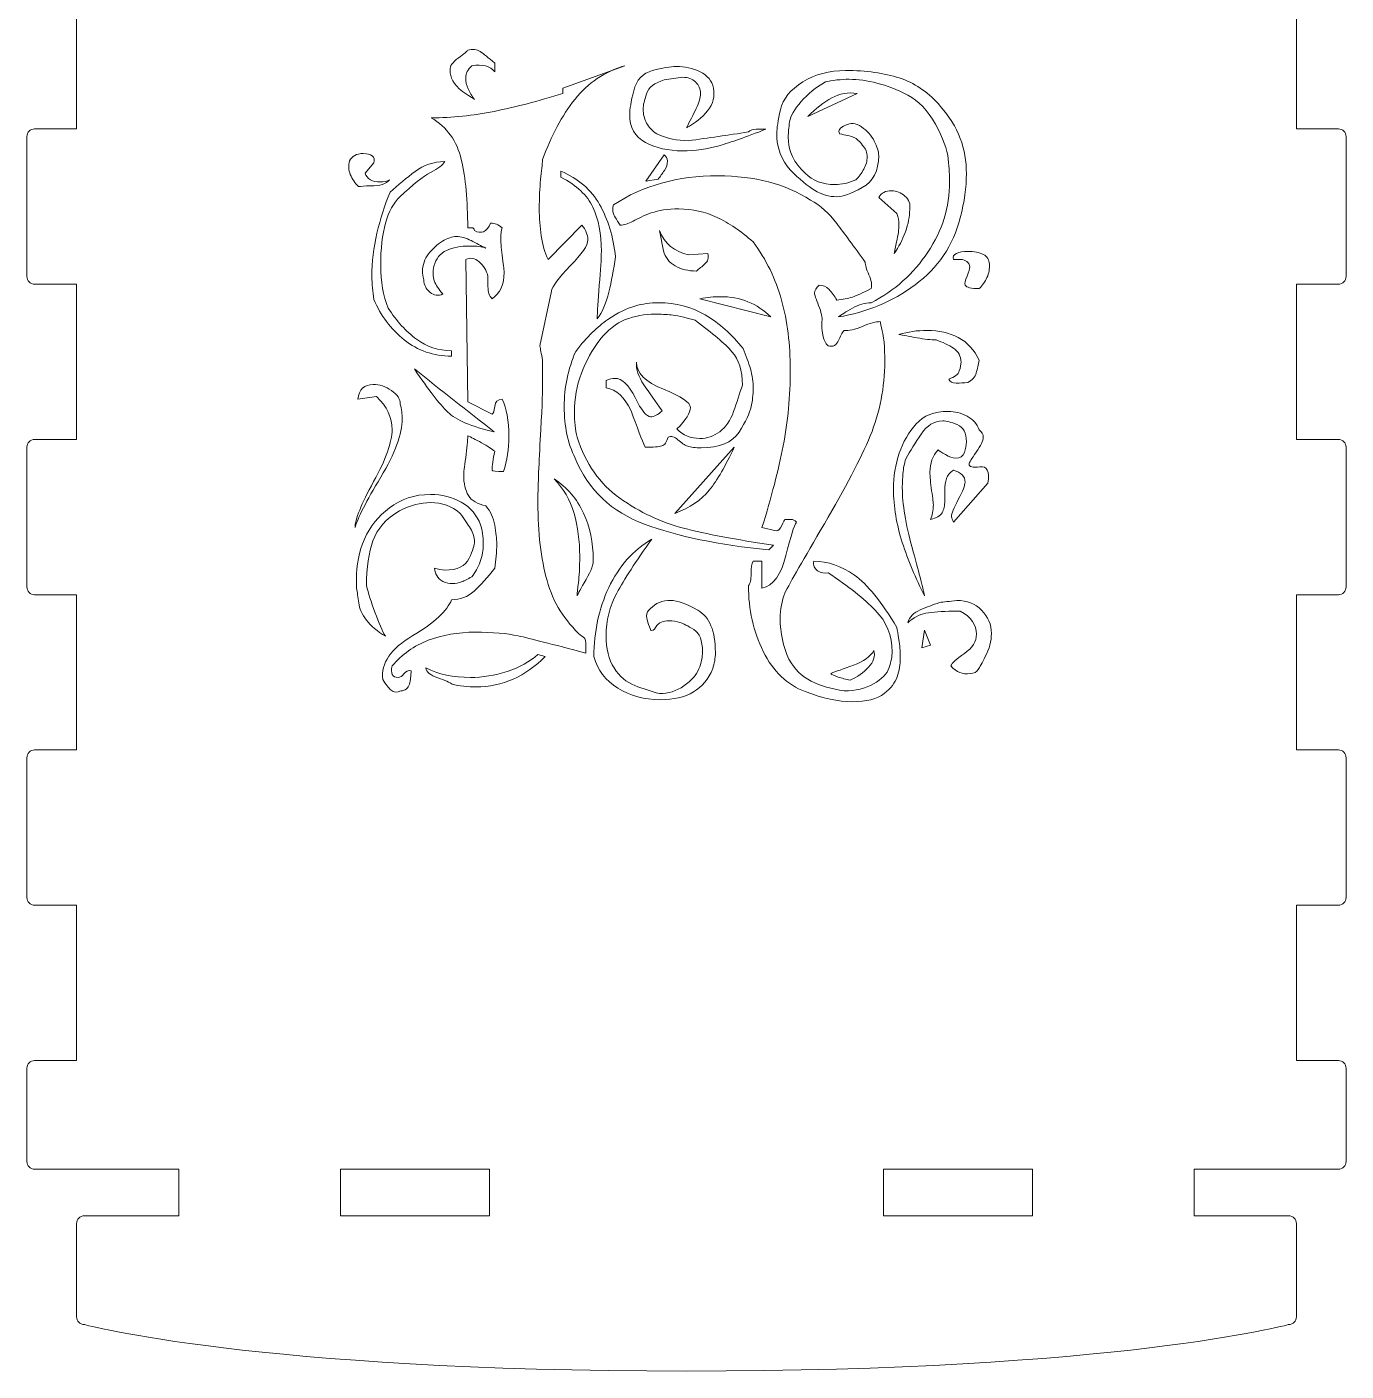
# Model space of a CAD drawing. Header units: inches. Extents: x 110 to 587, y -364 to 80.
# Drawn here: x 217.2 to 302.2, y -363.8 to -277.2 of the extents above; entities that cross this region are included whole.
import ezdxf

# ---------------------------------------------------------------- set-up
doc = ezdxf.new("R2010")
doc.units = ezdxf.units.IN
doc.header["$MEASUREMENT"] = 0
doc.layers.add('design5', color=7, linetype='Continuous')

# ---------------------------------------------------------------- blocks, each defined once
blk = doc.blocks.new('block 9')
at = {"layer": 'design5', "color": 1, "lineweight": 9}
for points in [[(237.395, -350.805), (237.395, -353.805), (246.995, -353.805), (246.995, -350.805), (237.395, -350.805)], [(281.995, -350.805), (281.995, -353.805), (272.395, -353.805), (272.395, -350.805), (281.995, -350.805)]]:
    blk.add_lwpolyline(points, dxfattribs=at)
blk = doc.blocks.new('block 8')
at = {"layer": 'design5', "color": 1, "lineweight": 9}
blk.add_open_spline([(217.195, -53.803), (217.195, -53.803), (220.396, -53.803), (220.396, -53.803), (220.396, -53.803), (220.396, -63.804), (220.396, -63.804), (220.396, -63.804), (217.696, -63.804), (217.696, -63.804), (217.42, -63.804), (217.196, -64.028), (217.196, -64.305), (217.196, -64.305), (217.196, -73.305), (217.196, -73.305), (217.196, -73.581), (217.42, -73.805), (217.696, -73.805), (217.696, -73.805), (220.396, -73.805), (220.396, -73.805), (220.396, -73.805), (220.396, -83.805), (220.396, -83.805), (220.396, -83.805), (217.696, -83.805), (217.696, -83.805), (217.42, -83.805), (217.196, -84.028), (217.196, -84.304), (217.196, -86.011), (217.196, -91.597), (217.196, -93.304), (217.196, -93.58), (217.42, -93.804), (217.696, -93.804), (217.696, -93.804), (220.396, -93.804), (220.396, -93.804), (220.396, -93.804), (220.396, -103.805), (220.396, -103.805), (220.396, -103.805), (217.696, -103.805), (217.696, -103.805), (217.42, -103.805), (217.196, -104.028), (217.196, -104.304), (217.196, -106.011), (217.196, -111.597), (217.196, -113.304), (217.196, -113.581), (217.42, -113.804), (217.696, -113.804), (217.696, -113.804), (220.396, -113.804), (220.396, -113.804), (220.396, -113.804), (220.396, -123.805), (220.396, -123.805), (220.396, -123.805), (217.696, -123.805), (217.696, -123.805), (217.42, -123.805), (217.196, -124.029), (217.196, -124.304), (217.196, -124.304), (217.196, -133.304), (217.196, -133.304), (217.196, -133.58), (217.42, -133.804), (217.696, -133.804), (217.696, -133.804), (220.396, -133.804), (220.396, -133.804), (220.396, -133.804), (220.396, -143.804), (220.396, -143.804), (220.396, -143.804), (217.696, -143.804), (217.696, -143.804), (217.42, -143.804), (217.196, -144.028), (217.196, -144.304), (217.196, -144.304), (217.196, -153.304), (217.196, -153.304), (217.196, -153.581), (217.42, -153.805), (217.696, -153.805), (217.696, -153.805), (220.396, -153.805), (220.396, -153.805), (220.396, -153.805), (220.396, -163.804), (220.396, -163.804), (220.396, -163.804), (217.696, -163.804), (217.696, -163.804), (217.42, -163.804), (217.196, -164.028), (217.196, -164.304), (217.196, -166.011), (217.196, -171.597), (217.196, -173.304), (217.196, -173.58), (217.42, -173.804), (217.696, -173.804), (217.696, -173.804), (220.396, -173.804), (220.396, -173.804), (220.396, -173.804), (220.396, -183.805), (220.396, -183.805), (220.396, -183.805), (217.696, -183.805), (217.696, -183.805), (217.42, -183.805), (217.196, -184.028), (217.196, -184.304), (217.196, -186.011), (217.196, -191.597), (217.196, -193.305), (217.196, -193.58), (217.42, -193.804), (217.696, -193.804), (217.696, -193.804), (220.396, -193.804), (220.396, -193.804), (220.396, -193.804), (220.396, -203.805), (220.396, -203.805), (220.396, -203.805), (217.696, -203.805), (217.696, -203.805), (217.42, -203.805), (217.196, -204.029), (217.196, -204.304), (217.196, -204.304), (217.196, -213.304), (217.196, -213.304), (217.196, -213.581), (217.42, -213.804), (217.696, -213.804), (217.696, -213.804), (220.396, -213.804), (220.396, -213.804), (220.396, -213.804), (220.396, -223.804), (220.396, -223.804), (220.396, -223.804), (217.696, -223.804), (217.696, -223.804), (217.42, -223.804), (217.196, -224.029), (217.196, -224.304), (217.196, -224.304), (217.196, -233.304), (217.196, -233.304), (217.196, -233.581), (217.42, -233.805), (217.696, -233.805), (217.696, -233.805), (220.396, -233.805), (220.396, -233.805), (220.396, -233.805), (220.396, -243.804), (220.396, -243.804), (220.396, -243.804), (217.696, -243.804), (217.696, -243.804), (217.42, -243.804), (217.196, -244.028), (217.196, -244.304), (217.196, -246.011), (217.196, -251.597), (217.196, -253.304), (217.196, -253.58), (217.42, -253.804), (217.696, -253.804), (217.696, -253.804), (220.396, -253.804), (220.396, -253.804), (220.396, -253.804), (220.396, -263.804), (220.396, -263.804), (220.396, -263.804), (217.696, -263.804), (217.696, -263.804), (217.42, -263.804), (217.196, -264.027), (217.196, -264.304), (217.196, -266.01), (217.196, -271.596), (217.196, -273.304), (217.196, -273.58), (217.42, -273.804), (217.696, -273.804), (217.696, -273.804), (220.396, -273.804), (220.396, -273.804), (220.396, -273.804), (220.396, -283.804), (220.396, -283.804), (220.396, -283.804), (217.696, -283.804), (217.696, -283.804), (217.42, -283.804), (217.196, -284.028), (217.196, -284.304), (217.196, -284.304), (217.196, -293.304), (217.196, -293.304), (217.196, -293.58), (217.42, -293.804), (217.696, -293.804), (217.696, -293.804), (220.396, -293.804), (220.396, -293.804), (220.396, -293.804), (220.396, -303.804), (220.396, -303.804), (220.396, -303.804), (217.696, -303.804), (217.696, -303.804), (217.42, -303.804), (217.196, -304.028), (217.196, -304.304), (217.196, -304.304), (217.196, -313.304), (217.196, -313.304), (217.196, -313.58), (217.42, -313.804), (217.696, -313.804), (217.696, -313.804), (220.396, -313.804), (220.396, -313.804), (220.396, -313.804), (220.396, -323.804), (220.396, -323.804), (220.396, -323.804), (217.696, -323.804), (217.696, -323.804), (217.42, -323.804), (217.196, -324.027), (217.196, -324.304), (217.196, -326.01), (217.196, -331.597), (217.196, -333.304), (217.196, -333.58), (217.42, -333.804), (217.696, -333.804), (217.696, -333.804), (220.396, -333.804), (220.396, -333.804), (220.396, -333.804), (220.396, -343.804), (220.396, -343.804), (220.396, -343.804), (217.696, -343.804), (217.696, -343.804), (217.42, -343.804), (217.196, -344.028), (217.196, -344.304), (217.196, -344.304), (217.196, -350.305), (217.196, -350.305), (217.196, -350.581), (217.42, -350.805), (217.696, -350.805), (219.694, -350.805), (226.995, -350.805), (226.995, -350.805), (226.995, -350.805), (226.995, -353.805), (226.995, -353.805), (226.995, -353.805), (220.897, -353.805), (220.897, -353.805), (220.621, -353.805), (220.397, -354.028), (220.397, -354.305), (220.397, -354.305), (220.397, -360.306), (220.397, -360.306), (220.397, -360.581), (220.621, -360.805), (220.897, -360.805), (220.897, -360.805), (231.864, -363.806), (259.695, -363.806), (287.526, -363.806), (298.493, -360.805), (298.493, -360.805), (298.77, -360.805), (298.993, -360.581), (298.993, -360.306), (298.993, -360.306), (298.993, -354.305), (298.993, -354.305), (298.993, -354.028), (298.77, -353.805), (298.493, -353.805), (298.493, -353.805), (292.396, -353.805), (292.396, -353.805), (292.396, -353.805), (292.395, -350.805), (292.395, -350.805), (292.395, -350.805), (299.696, -350.805), (301.694, -350.805), (301.97, -350.805), (302.194, -350.581), (302.194, -350.305), (302.194, -350.305), (302.194, -344.304), (302.194, -344.304), (302.194, -344.028), (301.97, -343.804), (301.694, -343.804), (301.694, -343.804), (298.994, -343.804), (298.994, -343.804), (298.994, -343.804), (298.994, -333.804), (298.994, -333.804), (298.994, -333.804), (301.694, -333.804), (301.694, -333.804), (301.97, -333.804), (302.194, -333.58), (302.194, -333.304), (302.194, -331.596), (302.194, -326.011), (302.194, -324.304), (302.194, -324.028), (301.97, -323.804), (301.694, -323.804), (301.694, -323.804), (298.994, -323.804), (298.994, -323.804), (298.994, -323.804), (298.994, -313.804), (298.994, -313.804), (298.994, -313.804), (301.694, -313.804), (301.694, -313.804), (301.97, -313.804), (302.194, -313.58), (302.194, -313.304), (302.194, -313.304), (302.194, -304.304), (302.194, -304.304), (302.194, -304.028), (301.97, -303.804), (301.694, -303.804), (301.694, -303.804), (298.994, -303.804), (298.994, -303.804), (298.994, -303.804), (298.994, -293.804), (298.994, -293.804), (298.994, -293.804), (301.694, -293.804), (301.694, -293.804), (301.97, -293.804), (302.194, -293.58), (302.194, -293.304), (302.194, -293.304), (302.194, -284.304), (302.194, -284.304), (302.194, -284.028), (301.97, -283.804), (301.694, -283.804), (301.694, -283.804), (298.994, -283.804), (298.994, -283.804), (298.994, -283.804), (298.994, -273.804), (298.994, -273.804), (298.994, -273.804), (301.694, -273.804), (301.694, -273.804), (301.97, -273.804), (302.194, -273.579), (302.194, -273.304), (302.194, -271.596), (302.194, -266.011), (302.194, -264.304), (302.194, -264.028), (301.97, -263.804), (301.694, -263.804), (301.694, -263.804), (298.994, -263.804), (298.994, -263.804), (298.994, -263.804), (298.994, -253.804), (298.994, -253.804), (298.994, -253.804), (301.694, -253.804), (301.694, -253.804), (301.97, -253.804), (302.194, -253.58), (302.194, -253.304), (302.194, -251.597), (302.194, -246.011), (302.194, -244.305), (302.194, -244.028), (301.97, -243.804), (301.694, -243.804), (301.694, -243.804), (298.994, -243.804), (298.994, -243.804), (298.994, -243.804), (298.994, -233.805), (298.994, -233.805), (298.994, -233.805), (301.694, -233.805), (301.694, -233.805), (301.97, -233.805), (302.194, -233.581), (302.194, -233.304), (302.194, -233.304), (302.194, -224.304), (302.194, -224.304), (302.194, -224.029), (301.97, -223.804), (301.694, -223.804), (301.694, -223.804), (298.994, -223.804), (298.994, -223.804), (298.994, -223.804), (298.994, -213.804), (298.994, -213.804), (298.994, -213.804), (301.694, -213.804), (301.694, -213.804), (301.97, -213.804), (302.194, -213.581), (302.194, -213.304), (302.194, -213.304), (302.194, -204.304), (302.194, -204.304), (302.194, -204.029), (301.97, -203.805), (301.694, -203.805), (301.694, -203.805), (298.994, -203.805), (298.994, -203.805), (298.994, -203.805), (298.994, -193.804), (298.994, -193.804), (298.994, -193.804), (301.694, -193.804), (301.694, -193.804), (301.97, -193.804), (302.194, -193.58), (302.194, -193.305), (302.194, -191.597), (302.194, -186.012), (302.194, -184.305), (302.194, -184.029), (301.97, -183.805), (301.694, -183.805), (301.694, -183.805), (298.994, -183.805), (298.994, -183.805), (298.994, -183.805), (298.994, -173.804), (298.994, -173.804), (298.994, -173.804), (301.694, -173.804), (301.694, -173.804), (301.97, -173.804), (302.194, -173.58), (302.194, -173.304), (302.194, -171.597), (302.194, -166.011), (302.194, -164.305), (302.194, -164.028), (301.97, -163.804), (301.694, -163.804), (301.694, -163.804), (298.994, -163.804), (298.994, -163.804), (298.994, -163.804), (298.994, -153.805), (298.994, -153.805), (298.994, -153.805), (301.694, -153.805), (301.694, -153.805), (301.97, -153.805), (302.194, -153.581), (302.194, -153.304), (302.194, -153.304), (302.194, -144.304), (302.194, -144.304), (302.194, -144.028), (301.97, -143.804), (301.694, -143.804), (301.694, -143.804), (298.994, -143.804), (298.994, -143.804), (298.994, -143.804), (298.994, -133.804), (298.994, -133.804), (298.994, -133.804), (301.694, -133.804), (301.694, -133.804), (301.97, -133.804), (302.194, -133.58), (302.194, -133.304), (302.194, -133.304), (302.194, -124.304), (302.194, -124.304), (302.194, -124.029), (301.97, -123.805), (301.694, -123.805), (301.694, -123.805), (298.994, -123.805), (298.994, -123.805), (298.994, -123.805), (298.994, -113.804), (298.994, -113.804), (298.994, -113.804), (301.694, -113.804), (301.694, -113.804), (301.97, -113.804), (302.194, -113.58), (302.194, -113.304), (302.194, -111.597), (302.194, -106.012), (302.194, -104.305), (302.194, -104.029), (301.97, -103.805), (301.694, -103.805), (301.694, -103.805), (298.994, -103.805), (298.994, -103.805), (298.994, -103.805), (298.994, -93.804), (298.994, -93.804), (298.994, -93.804), (301.694, -93.804), (301.694, -93.804), (301.97, -93.804), (302.194, -93.58), (302.194, -93.304), (302.194, -91.597), (302.194, -86.012), (302.194, -84.305), (302.194, -84.029), (301.97, -83.805), (301.694, -83.805), (301.694, -83.805), (298.994, -83.805), (298.994, -83.805), (298.994, -83.805), (298.994, -73.805), (298.994, -73.805), (298.994, -73.805), (301.694, -73.805), (301.694, -73.805), (301.97, -73.805), (302.194, -73.581), (302.194, -73.305), (302.194, -73.305), (302.194, -64.305), (302.194, -64.305), (302.194, -64.028), (301.97, -63.804), (301.694, -63.804), (301.694, -63.804), (298.994, -63.804), (298.994, -63.804), (298.994, -63.804), (298.994, -53.803), (298.994, -53.803), (298.994, -53.803), (302.19, -53.803), (302.19, -53.805), (302.19, -53.805), (302.19, -39.805), (302.195, -39.805), (302.195, -26.96), (293.434, -15.778), (280.472, -9.908), (277.787, -8.693), (275.494, -5.595), (275.494, -2.647), (275.494, -2.647), (275.494, 59.837), (275.494, 59.837), (275.494, 60.821), (274.76, 61.93), (273.832, 62.256), (271.24, 63.166), (265.882, 63.695), (259.695, 63.695), (253.508, 63.695), (248.152, 63.166), (245.559, 62.256), (244.632, 61.93), (243.897, 60.821), (243.897, 59.837), (243.897, 59.837), (243.897, -2.647), (243.897, -2.647), (243.897, -5.595), (241.606, -8.693), (238.918, -9.908), (225.957, -15.778), (217.195, -26.96), (217.195, -39.798), (217.195, -39.805), (217.195, -53.805), (217.195, -53.803)], degree=3, knots=[0, 0, 0, 0, 1, 1, 1, 2, 2, 2, 3, 3, 3, 4, 4, 4, 5, 5, 5, 6, 6, 6, 7, 7, 7, 8, 8, 8, 9, 9, 9, 10, 10, 10, 11, 11, 11, 12, 12, 12, 13, 13, 13, 14, 14, 14, 15, 15, 15, 16, 16, 16, 17, 17, 17, 18, 18, 18, 19, 19, 19, 20, 20, 20, 21, 21, 21, 22, 22, 22, 23, 23, 23, 24, 24, 24, 25, 25, 25, 26, 26, 26, 27, 27, 27, 28, 28, 28, 29, 29, 29, 30, 30, 30, 31, 31, 31, 32, 32, 32, 33, 33, 33, 34, 34, 34, 35, 35, 35, 36, 36, 36, 37, 37, 37, 38, 38, 38, 39, 39, 39, 40, 40, 40, 41, 41, 41, 42, 42, 42, 43, 43, 43, 44, 44, 44, 45, 45, 45, 46, 46, 46, 47, 47, 47, 48, 48, 48, 49, 49, 49, 50, 50, 50, 51, 51, 51, 52, 52, 52, 53, 53, 53, 54, 54, 54, 55, 55, 55, 56, 56, 56, 57, 57, 57, 58, 58, 58, 59, 59, 59, 60, 60, 60, 61, 61, 61, 62, 62, 62, 63, 63, 63, 64, 64, 64, 65, 65, 65, 66, 66, 66, 67, 67, 67, 68, 68, 68, 69, 69, 69, 70, 70, 70, 71, 71, 71, 72, 72, 72, 73, 73, 73, 74, 74, 74, 75, 75, 75, 76, 76, 76, 77, 77, 77, 78, 78, 78, 79, 79, 79, 80, 80, 80, 81, 81, 81, 82, 82, 82, 83, 83, 83, 84, 84, 84, 85, 85, 85, 86, 86, 86, 87, 87, 87, 88, 88, 88, 89, 89, 89, 90, 90, 90, 91, 91, 91, 92, 92, 92, 93, 93, 93, 94, 94, 94, 95, 95, 95, 96, 96, 96, 97, 97, 97, 98, 98, 98, 99, 99, 99, 100, 100, 100, 101, 101, 101, 102, 102, 102, 103, 103, 103, 104, 104, 104, 105, 105, 105, 106, 106, 106, 107, 107, 107, 108, 108, 108, 109, 109, 109, 110, 110, 110, 111, 111, 111, 112, 112, 112, 113, 113, 113, 114, 114, 114, 115, 115, 115, 116, 116, 116, 117, 117, 117, 118, 118, 118, 119, 119, 119, 120, 120, 120, 121, 121, 121, 122, 122, 122, 123, 123, 123, 124, 124, 124, 125, 125, 125, 126, 126, 126, 127, 127, 127, 128, 128, 128, 129, 129, 129, 130, 130, 130, 131, 131, 131, 132, 132, 132, 133, 133, 133, 134, 134, 134, 135, 135, 135, 136, 136, 136, 137, 137, 137, 138, 138, 138, 139, 139, 139, 140, 140, 140, 141, 141, 141, 142, 142, 142, 143, 143, 143, 144, 144, 144, 145, 145, 145, 146, 146, 146, 147, 147, 147, 148, 148, 148, 149, 149, 149, 150, 150, 150, 151, 151, 151, 152, 152, 152, 153, 153, 153, 154, 154, 154, 155, 155, 155, 156, 156, 156, 157, 157, 157, 158, 158, 158, 159, 159, 159, 160, 160, 160, 161, 161, 161, 162, 162, 162, 163, 163, 163, 164, 164, 164, 165, 165, 165, 166, 166, 166, 167, 167, 167, 168, 168, 168, 169, 169, 169, 170, 170, 170, 171, 171, 171, 172, 172, 172, 173, 173, 173, 174, 174, 174, 175, 175, 175, 176, 176, 176, 177, 177, 177, 178, 178, 178, 179, 179, 179, 180, 180, 180, 181, 181, 181, 182, 182, 182, 183, 183, 183, 184, 184, 184, 185, 185, 185, 186, 186, 186, 187, 187, 187, 188, 188, 188, 189, 189, 189, 190, 190, 190, 191, 191, 191, 192, 192, 192, 193, 193, 193, 194, 194, 194, 195, 195, 195, 196, 196, 196, 197, 197, 197, 198, 198, 198, 199, 199, 199, 200, 200, 200, 201, 201, 201, 202, 202, 202, 203, 203, 203, 204, 204, 204, 205, 205, 205, 206, 206, 206, 206], dxfattribs=at)
at = {"layer": 'design5'}
blk.add_blockref('block 9', (0, 0), dxfattribs=at)
blk = doc.blocks.new('block 12')
at = {"layer": 'design5', "color": 7, "lineweight": 9}
blk.add_lwpolyline([(274.86, -317.218), (275.034, -316.088), (275.425, -317.044), (274.86, -317.218)], dxfattribs=at)
for points, knots in [([(245.86, -279.74), (245.599, -279.972), (245.469, -280.233), (245.469, -280.523), (245.469, -280.755), (245.519, -280.986), (245.621, -281.218), (245.722, -281.451), (245.86, -281.682), (246.034, -281.914), (245.918, -281.827), (245.657, -281.653), (245.252, -281.392), (244.7, -280.957), (244.44, -280.494), (244.469, -280), (244.44, -279.769), (244.613, -279.515), (244.99, -279.24), (245.367, -278.965), (245.57, -278.798), (245.599, -278.74), (245.918, -278.653), (246.187, -278.682), (246.404, -278.827), (246.621, -278.972), (246.932, -279.218), (247.339, -279.566), (247.339, -279.566), (247.339, -280.131), (247.339, -280.131), (247.048, -279.755), (246.556, -279.624), (245.86, -279.74)], [0, 0, 0, 0, 1, 1, 1, 2, 2, 2, 3, 3, 3, 4, 4, 4, 5, 5, 5, 6, 6, 6, 7, 7, 7, 8, 8, 8, 9, 9, 9, 10, 10, 10, 11, 11, 11, 11]), ([(252.512, -281.892), (251.671, -282.951), (250.976, -284.247), (250.425, -285.783), (250.396, -286.102), (250.352, -286.53), (250.295, -287.066), (250.237, -287.602), (250.208, -288.233), (250.208, -288.957), (250.208, -289.537), (250.252, -290.117), (250.339, -290.696), (250.425, -291.276), (250.57, -291.783), (250.773, -292.218), (250.773, -292.218), (252.947, -290.001), (252.947, -290.001), (253.207, -290.291), (253.338, -290.609), (253.338, -290.957), (253.338, -291.305), (252.961, -291.863), (252.208, -292.631), (251.454, -293.4), (251.048, -293.943), (250.99, -294.262), (250.99, -294.262), (250.252, -297.783), (250.252, -297.783), (250.28, -297.957), (250.339, -298.261), (250.425, -298.696), (250.425, -299.247), (250.425, -299.783), (250.425, -300.305), (250.425, -300.856), (250.374, -302.03), (250.273, -303.827), (250.171, -305.624), (250.121, -306.972), (250.121, -307.87), (250.121, -309.813), (250.316, -311.486), (250.708, -312.892), (251.099, -314.298), (251.845, -315.494), (252.947, -316.479), (253.121, -316.538), (253.207, -316.682), (253.207, -316.914), (253.207, -317.059), (253.207, -317.276), (253.207, -317.566), (251.034, -316.986), (249.584, -316.617), (248.86, -316.457), (248.135, -316.299), (247.208, -316.218), (246.078, -316.218), (244.976, -316.218), (243.969, -316.392), (243.056, -316.74), (242.143, -317.087), (241.367, -317.639), (240.729, -318.392), (240.614, -318.885), (240.744, -319.131), (241.121, -319.131), (241.237, -319.131), (241.36, -319.052), (241.491, -318.892), (241.621, -318.733), (241.773, -318.668), (241.947, -318.696), (241.947, -319.015), (241.91, -319.305), (241.838, -319.566), (241.766, -319.827), (241.585, -319.972), (241.295, -320.001), (241.034, -320.117), (240.823, -320.103), (240.665, -319.957), (240.505, -319.813), (240.324, -319.581), (240.121, -319.261), (240.005, -318.218), (240.65, -317.276), (242.056, -316.436), (243.461, -315.595), (244.295, -314.827), (244.556, -314.131), (245.106, -314.131), (245.592, -313.943), (246.012, -313.566), (246.432, -313.19), (246.874, -312.696), (247.339, -312.087), (247.425, -311.595), (247.469, -311.073), (247.469, -310.523), (247.469, -310.203), (247.425, -309.805), (247.339, -309.327), (247.252, -308.848), (247.062, -308.435), (246.773, -308.088), (246.222, -307.972), (245.845, -307.747), (245.643, -307.414), (245.44, -307.081), (245.338, -306.639), (245.338, -306.087), (245.338, -305.972), (245.382, -305.602), (245.469, -304.979), (245.556, -304.356), (245.599, -303.885), (245.599, -303.566), (245.801, -303.653), (246.099, -303.805), (246.49, -304.022), (246.882, -304.24), (247.164, -304.421), (247.339, -304.566), (247.222, -305.088), (247.164, -305.494), (247.164, -305.783), (247.193, -305.842), (247.44, -305.87), (247.904, -305.87), (248.135, -305.174), (248.252, -304.421), (248.252, -303.61), (248.252, -302.595), (248.106, -301.798), (247.817, -301.218), (247.527, -301.218), (247.367, -301.37), (247.339, -301.675), (247.309, -301.979), (247.252, -302.146), (247.164, -302.174), (247.164, -302.174), (245.599, -301.392), (245.599, -301.392), (245.599, -301.392), (245.469, -292.218), (245.469, -292.218), (245.758, -292.073), (246.048, -292.124), (246.338, -292.37), (246.627, -292.617), (246.817, -292.928), (246.904, -293.305), (246.904, -293.537), (246.904, -293.755), (246.904, -293.957), (246.904, -294.305), (246.991, -294.566), (247.164, -294.74), (247.687, -294.392), (247.947, -293.827), (247.947, -293.044), (247.947, -292.957), (247.91, -292.653), (247.838, -292.131), (247.766, -291.61), (247.73, -291.189), (247.73, -290.87), (247.73, -290.551), (247.758, -290.32), (247.817, -290.174), (247.585, -289.972), (247.339, -289.871), (247.077, -289.871), (246.817, -290.45), (246.469, -290.609), (246.034, -290.349), (246.005, -290.233), (245.947, -290.174), (245.86, -290.174), (245.773, -290.174), (245.686, -290.174), (245.599, -290.174), (245.599, -288.435), (245.462, -286.972), (245.186, -285.783), (244.91, -284.595), (244.266, -283.696), (243.251, -283.088), (244.585, -283.088), (245.932, -282.951), (247.295, -282.674), (248.657, -282.399), (250.135, -282.016), (251.73, -281.522), (251.73, -281.522), (251.73, -281.174), (251.73, -281.174), (251.73, -281.174), (255.729, -279.74), (255.729, -279.74), (254.425, -280.117), (253.352, -280.834), (252.512, -281.892)], [0, 0, 0, 0, 1, 1, 1, 2, 2, 2, 3, 3, 3, 4, 4, 4, 5, 5, 5, 6, 6, 6, 7, 7, 7, 8, 8, 8, 9, 9, 9, 10, 10, 10, 11, 11, 11, 12, 12, 12, 13, 13, 13, 14, 14, 14, 15, 15, 15, 16, 16, 16, 17, 17, 17, 18, 18, 18, 19, 19, 19, 20, 20, 20, 21, 21, 21, 22, 22, 22, 23, 23, 23, 24, 24, 24, 25, 25, 25, 26, 26, 26, 27, 27, 27, 28, 28, 28, 29, 29, 29, 30, 30, 30, 31, 31, 31, 32, 32, 32, 33, 33, 33, 34, 34, 34, 35, 35, 35, 36, 36, 36, 37, 37, 37, 38, 38, 38, 39, 39, 39, 40, 40, 40, 41, 41, 41, 42, 42, 42, 43, 43, 43, 44, 44, 44, 45, 45, 45, 46, 46, 46, 47, 47, 47, 48, 48, 48, 49, 49, 49, 50, 50, 50, 51, 51, 51, 52, 52, 52, 53, 53, 53, 54, 54, 54, 55, 55, 55, 56, 56, 56, 57, 57, 57, 58, 58, 58, 59, 59, 59, 60, 60, 60, 61, 61, 61, 62, 62, 62, 63, 63, 63, 64, 64, 64, 65, 65, 65, 66, 66, 66, 67, 67, 67, 68, 68, 68, 69, 69, 69, 69]), ([(261.795, -284.892), (261.055, -285.109), (260.266, -285.218), (259.425, -285.218), (258.527, -285.218), (257.736, -285.037), (257.056, -284.675), (256.374, -284.312), (256.034, -283.711), (256.034, -282.87), (256.034, -282.552), (256.121, -282.044), (256.295, -281.349), (256.469, -280.653), (256.874, -280.218), (257.512, -280.044), (258.149, -279.87), (258.657, -279.783), (259.034, -279.783), (259.584, -279.783), (260.099, -279.9), (260.577, -280.131), (261.055, -280.363), (261.338, -280.711), (261.425, -281.174), (261.54, -281.696), (261.418, -282.182), (261.055, -282.631), (260.693, -283.081), (260.236, -283.45), (259.686, -283.74), (259.918, -283.305), (260.127, -282.892), (260.317, -282.501), (260.505, -282.109), (260.599, -281.784), (260.599, -281.522), (260.599, -281.233), (260.49, -280.986), (260.273, -280.783), (260.056, -280.58), (259.788, -280.479), (259.469, -280.479), (259.062, -280.537), (258.657, -280.595), (258.251, -280.653), (257.643, -280.826), (257.266, -281.124), (257.121, -281.544), (256.976, -281.965), (256.903, -282.291), (256.903, -282.522), (256.903, -282.87), (256.976, -283.175), (257.121, -283.435), (257.266, -283.696), (257.483, -283.928), (257.773, -284.131), (258.439, -284.421), (259.121, -284.566), (259.817, -284.566), (261.092, -284.392), (262.382, -284.204), (263.686, -284.001), (263.802, -283.885), (263.969, -283.826), (264.186, -283.826), (264.403, -283.826), (264.613, -283.826), (264.817, -283.826), (263.541, -284.32), (262.534, -284.675), (261.795, -284.892)], [0, 0, 0, 0, 1, 1, 1, 2, 2, 2, 3, 3, 3, 4, 4, 4, 5, 5, 5, 6, 6, 6, 7, 7, 7, 8, 8, 8, 9, 9, 9, 10, 10, 10, 11, 11, 11, 12, 12, 12, 13, 13, 13, 14, 14, 14, 15, 15, 15, 16, 16, 16, 17, 17, 17, 18, 18, 18, 19, 19, 19, 20, 20, 20, 21, 21, 21, 22, 22, 22, 23, 23, 23, 24, 24, 24, 24]), ([(274.425, -293.848), (272.947, -294.936), (271.295, -295.624), (269.468, -295.914), (269.671, -295.769), (269.975, -295.581), (270.382, -295.348), (270.787, -295.117), (271.193, -295.001), (271.599, -295.001), (273.106, -294.218), (274.323, -293.131), (275.251, -291.74), (276.179, -290.349), (276.642, -288.842), (276.642, -287.218), (276.642, -286.842), (276.613, -286.348), (276.556, -285.74), (276.497, -285.131), (276.222, -284.385), (275.729, -283.501), (275.236, -282.617), (274.643, -281.994), (273.947, -281.631), (273.251, -281.269), (272.592, -281.008), (271.969, -280.849), (271.345, -280.689), (270.744, -280.609), (270.164, -280.609), (269.932, -280.609), (269.671, -280.625), (269.381, -280.653), (269.091, -280.682), (268.845, -280.725), (268.643, -280.783), (268.034, -281.131), (267.512, -281.551), (267.077, -282.044), (266.643, -282.537), (266.396, -282.972), (266.338, -283.348), (266.28, -283.725), (266.251, -284.044), (266.251, -284.305), (266.251, -285.233), (266.613, -286.015), (267.338, -286.653), (267.831, -287.146), (268.469, -287.392), (269.251, -287.392), (269.686, -287.392), (270.135, -287.291), (270.599, -287.088), (270.802, -286.885), (270.975, -286.653), (271.121, -286.392), (271.265, -286.131), (271.338, -285.87), (271.338, -285.61), (271.338, -285.32), (271.236, -285.074), (271.034, -284.87), (270.86, -284.609), (270.671, -284.436), (270.469, -284.349), (270.266, -284.261), (269.961, -284.19), (269.556, -284.131), (269.439, -283.899), (269.57, -283.711), (269.947, -283.566), (270.266, -283.392), (270.606, -283.429), (270.968, -283.675), (271.331, -283.921), (271.606, -284.225), (271.794, -284.588), (271.983, -284.95), (272.078, -285.262), (272.078, -285.522), (272.078, -286.508), (271.722, -287.196), (271.012, -287.588), (270.301, -287.979), (269.758, -288.175), (269.381, -288.175), (268.888, -288.175), (268.41, -288.037), (267.947, -287.761), (267.483, -287.487), (266.961, -287.044), (266.382, -286.436), (265.801, -285.827), (265.512, -285.044), (265.512, -284.088), (265.512, -283.769), (265.592, -283.261), (265.751, -282.566), (265.91, -281.87), (266.388, -281.276), (267.186, -280.783), (267.983, -280.29), (268.903, -280.044), (269.947, -280.044), (271.28, -280.044), (272.432, -280.204), (273.403, -280.523), (274.374, -280.842), (275.208, -281.392), (275.904, -282.174), (276.599, -282.957), (277.077, -283.704), (277.338, -284.413), (277.599, -285.125), (277.73, -285.885), (277.73, -286.696), (277.73, -287.566), (277.599, -288.508), (277.338, -289.523), (276.874, -291.32), (275.904, -292.762), (274.425, -293.848)], [0, 0, 0, 0, 1, 1, 1, 2, 2, 2, 3, 3, 3, 4, 4, 4, 5, 5, 5, 6, 6, 6, 7, 7, 7, 8, 8, 8, 9, 9, 9, 10, 10, 10, 11, 11, 11, 12, 12, 12, 13, 13, 13, 14, 14, 14, 15, 15, 15, 16, 16, 16, 17, 17, 17, 18, 18, 18, 19, 19, 19, 20, 20, 20, 21, 21, 21, 22, 22, 22, 23, 23, 23, 24, 24, 24, 25, 25, 25, 26, 26, 26, 27, 27, 27, 28, 28, 28, 29, 29, 29, 30, 30, 30, 31, 31, 31, 32, 32, 32, 33, 33, 33, 34, 34, 34, 35, 35, 35, 36, 36, 36, 37, 37, 37, 38, 38, 38, 39, 39, 39, 40, 40, 40, 41, 41, 41, 41]), ([(267.512, -283), (268.034, -282.479), (268.548, -282.08), (269.056, -281.805), (269.563, -281.53), (270.106, -281.436), (270.686, -281.522), (270.686, -281.522), (267.512, -283), (267.512, -283)], [0, 0, 0, 0, 1, 1, 1, 2, 2, 2, 3, 3, 3, 3]), ([(239.338, -287.479), (238.961, -287.479), (238.7, -287.494), (238.556, -287.522), (238.323, -287.291), (238.15, -287.03), (238.034, -286.74), (237.918, -286.45), (237.904, -286.16), (237.991, -285.87), (238.135, -285.552), (238.425, -285.392), (238.86, -285.392), (239.411, -285.392), (239.643, -285.595), (239.556, -286), (239.556, -286), (238.99, -286.653), (238.99, -286.653), (239.106, -287.03), (239.44, -287.218), (239.991, -287.218), (240.193, -287.218), (240.382, -287.174), (240.556, -287.088), (240.353, -287.349), (239.947, -287.479), (239.338, -287.479)], [0, 0, 0, 0, 1, 1, 1, 2, 2, 2, 3, 3, 3, 4, 4, 4, 5, 5, 5, 6, 6, 6, 7, 7, 7, 8, 8, 8, 9, 9, 9, 9]), ([(258.469, -285.87), (258.469, -286.073), (258.403, -286.277), (258.273, -286.479), (258.142, -286.682), (258.004, -286.871), (257.86, -287.044), (257.86, -287.044), (257.077, -287.174), (257.077, -287.174), (257.077, -287.174), (258.251, -285.479), (258.251, -285.479), (258.396, -285.566), (258.469, -285.696), (258.469, -285.87)], [0, 0, 0, 0, 1, 1, 1, 2, 2, 2, 3, 3, 3, 4, 4, 4, 5, 5, 5, 5]), ([(241.512, -297.392), (240.643, -296.697), (239.991, -295.826), (239.556, -294.783), (239.469, -294.291), (239.425, -293.798), (239.425, -293.305), (239.425, -292.378), (239.534, -291.45), (239.751, -290.522), (239.969, -289.595), (240.251, -288.711), (240.599, -287.87), (241.121, -287.407), (241.657, -286.965), (242.208, -286.544), (242.758, -286.124), (243.396, -285.913), (244.121, -285.913), (244.005, -286.117), (243.701, -286.348), (243.208, -286.609), (242.715, -286.871), (242.056, -287.392), (241.23, -288.175), (240.404, -288.957), (239.991, -290.436), (239.991, -292.609), (239.991, -293.624), (240.149, -294.537), (240.469, -295.348), (241.019, -296.19), (241.628, -296.856), (242.295, -297.348), (242.961, -297.842), (243.715, -298.088), (244.556, -298.088), (244.556, -298.088), (244.556, -298.436), (244.556, -298.436), (243.396, -298.436), (242.382, -298.088), (241.512, -297.392)], [0, 0, 0, 0, 1, 1, 1, 2, 2, 2, 3, 3, 3, 4, 4, 4, 5, 5, 5, 6, 6, 6, 7, 7, 7, 8, 8, 8, 9, 9, 9, 10, 10, 10, 11, 11, 11, 12, 12, 12, 13, 13, 13, 14, 14, 14, 14]), ([(254.686, -294.326), (254.512, -295.037), (254.266, -295.609), (253.947, -296.044), (253.947, -295.581), (253.99, -294.856), (254.077, -293.87), (254.164, -292.885), (254.208, -292.16), (254.208, -291.696), (254.208, -290.566), (254.027, -289.617), (253.664, -288.849), (253.302, -288.081), (252.614, -287.436), (251.599, -286.914), (251.599, -286.914), (251.599, -286.523), (251.599, -286.523), (252.729, -287.016), (253.562, -287.733), (254.099, -288.674), (254.635, -289.617), (254.975, -290.74), (255.121, -292.044), (255.004, -292.856), (254.86, -293.617), (254.686, -294.326)], [0, 0, 0, 0, 1, 1, 1, 2, 2, 2, 3, 3, 3, 4, 4, 4, 5, 5, 5, 6, 6, 6, 7, 7, 7, 8, 8, 8, 9, 9, 9, 9]), ([(273.382, -316.696), (273.439, -317.044), (273.469, -317.421), (273.469, -317.827), (273.469, -318.291), (273.403, -318.712), (273.273, -319.088), (273.143, -319.465), (272.86, -319.827), (272.425, -320.174), (271.99, -320.522), (271.295, -320.697), (270.339, -320.697), (269.497, -320.697), (268.497, -320.479), (267.338, -320.044), (266.178, -319.609), (265.28, -318.747), (264.642, -317.457), (264.004, -316.168), (263.686, -314.754), (263.686, -313.218), (263.802, -313.103), (263.86, -312.842), (263.86, -312.435), (263.86, -312.059), (263.903, -311.798), (263.991, -311.653), (263.991, -311.653), (264.556, -311.653), (264.556, -311.653), (264.556, -311.653), (264.556, -313.392), (264.556, -313.392), (265.28, -313.218), (265.794, -312.516), (266.099, -311.283), (266.404, -310.052), (266.627, -309.334), (266.773, -309.131), (266.686, -309.016), (266.563, -308.957), (266.404, -308.957), (266.244, -308.957), (266.121, -308.957), (266.034, -308.957), (266.005, -308.987), (265.939, -309.117), (265.838, -309.348), (265.737, -309.581), (265.613, -309.696), (265.469, -309.696), (265.469, -309.696), (264.556, -309.479), (264.556, -309.479), (265.164, -307.538), (265.621, -305.783), (265.925, -304.218), (266.229, -302.653), (266.382, -301.015), (266.382, -299.305), (266.382, -297.682), (266.193, -296.19), (265.817, -294.827), (265.44, -293.464), (264.831, -292.218), (263.991, -291.087), (263.208, -290.392), (262.432, -289.864), (261.664, -289.501), (260.896, -289.139), (260.078, -288.957), (259.207, -288.957), (258.483, -288.957), (257.889, -289.044), (257.425, -289.218), (256.961, -289.392), (256.57, -289.566), (256.252, -289.74), (255.932, -289.914), (255.657, -290.001), (255.425, -290.001), (255.164, -289.625), (255.012, -289.363), (254.969, -289.218), (254.925, -289.073), (254.932, -288.9), (254.991, -288.696), (256.874, -287.451), (259.121, -286.826), (261.729, -286.826), (264.077, -286.826), (266.062, -287.349), (267.686, -288.392), (268.323, -288.74), (268.888, -289.24), (269.381, -289.892), (269.874, -290.544), (270.483, -291.377), (271.208, -292.392), (271.208, -292.566), (271.287, -292.834), (271.447, -293.196), (271.606, -293.559), (271.657, -293.856), (271.599, -294.087), (271.077, -294.348), (270.671, -294.53), (270.382, -294.631), (270.092, -294.733), (269.758, -294.798), (269.381, -294.827), (269.236, -294.566), (269.07, -294.342), (268.882, -294.153), (268.693, -293.965), (268.483, -293.87), (268.252, -293.87), (268.048, -294.044), (267.947, -294.218), (267.947, -294.392), (267.947, -294.479), (268.034, -294.74), (268.208, -295.175), (268.382, -295.609), (268.453, -295.957), (268.425, -296.218), (268.396, -296.479), (268.41, -296.761), (268.469, -297.066), (268.526, -297.371), (268.643, -297.61), (268.816, -297.783), (269.135, -297.87), (269.367, -297.74), (269.512, -297.392), (269.657, -297.044), (269.773, -296.841), (269.86, -296.783), (270.149, -296.812), (270.54, -296.726), (271.034, -296.522), (271.526, -296.32), (271.903, -296.218), (272.164, -296.218), (272.309, -296.798), (272.396, -297.233), (272.425, -297.522), (272.454, -297.812), (272.468, -298.233), (272.468, -298.783), (272.468, -300.465), (272.157, -302.059), (271.534, -303.566), (270.91, -305.073), (269.925, -306.964), (268.577, -309.24), (267.23, -311.515), (266.382, -313.001), (266.034, -313.696), (265.831, -314.189), (265.73, -314.74), (265.73, -315.348), (265.73, -316.277), (265.918, -317.146), (266.295, -317.957), (266.643, -318.595), (267.121, -319.066), (267.729, -319.37), (268.338, -319.675), (269.048, -319.885), (269.86, -320.001), (270.584, -320.001), (271.214, -319.848), (271.751, -319.544), (272.287, -319.24), (272.621, -318.892), (272.751, -318.501), (272.882, -318.109), (272.947, -317.769), (272.947, -317.479), (272.947, -316.436), (272.584, -315.544), (271.86, -314.805), (271.135, -314.066), (270.121, -313.261), (268.816, -312.392), (268.584, -312.45), (268.36, -312.407), (268.143, -312.262), (267.925, -312.117), (267.845, -311.914), (267.904, -311.653), (268.801, -311.653), (269.671, -311.95), (270.512, -312.544), (271.353, -313.139), (272.266, -314.262), (273.251, -315.913), (273.28, -316.088), (273.323, -316.348), (273.382, -316.696)], [0, 0, 0, 0, 1, 1, 1, 2, 2, 2, 3, 3, 3, 4, 4, 4, 5, 5, 5, 6, 6, 6, 7, 7, 7, 8, 8, 8, 9, 9, 9, 10, 10, 10, 11, 11, 11, 12, 12, 12, 13, 13, 13, 14, 14, 14, 15, 15, 15, 16, 16, 16, 17, 17, 17, 18, 18, 18, 19, 19, 19, 20, 20, 20, 21, 21, 21, 22, 22, 22, 23, 23, 23, 24, 24, 24, 25, 25, 25, 26, 26, 26, 27, 27, 27, 28, 28, 28, 29, 29, 29, 30, 30, 30, 31, 31, 31, 32, 32, 32, 33, 33, 33, 34, 34, 34, 35, 35, 35, 36, 36, 36, 37, 37, 37, 38, 38, 38, 39, 39, 39, 40, 40, 40, 41, 41, 41, 42, 42, 42, 43, 43, 43, 44, 44, 44, 45, 45, 45, 46, 46, 46, 47, 47, 47, 48, 48, 48, 49, 49, 49, 50, 50, 50, 51, 51, 51, 52, 52, 52, 53, 53, 53, 54, 54, 54, 55, 55, 55, 56, 56, 56, 57, 57, 57, 58, 58, 58, 59, 59, 59, 60, 60, 60, 61, 61, 61, 62, 62, 62, 63, 63, 63, 64, 64, 64, 65, 65, 65, 66, 66, 66, 67, 67, 67, 67]), ([(273.795, -290.436), (273.606, -290.957), (273.367, -291.421), (273.077, -291.827), (273.077, -291.798), (273.128, -291.552), (273.23, -291.087), (273.331, -290.624), (273.382, -290.247), (273.382, -289.957), (273.382, -289.726), (273.339, -289.494), (273.251, -289.261), (273.251, -289.261), (272.078, -288.218), (272.078, -288.218), (272.251, -287.929), (272.526, -287.783), (272.904, -287.783), (273.222, -287.783), (273.512, -287.899), (273.773, -288.131), (274.034, -288.364), (274.135, -288.653), (274.077, -289.001), (274.077, -289.435), (273.983, -289.914), (273.795, -290.436)], [0, 0, 0, 0, 1, 1, 1, 2, 2, 2, 3, 3, 3, 4, 4, 4, 5, 5, 5, 6, 6, 6, 7, 7, 7, 8, 8, 8, 9, 9, 9, 9]), ([(245.73, -291.348), (245.15, -291.348), (244.649, -291.443), (244.23, -291.631), (243.809, -291.82), (243.541, -292.16), (243.426, -292.653), (243.338, -293.001), (243.345, -293.312), (243.447, -293.588), (243.548, -293.863), (243.729, -294.146), (243.991, -294.435), (243.701, -294.581), (243.426, -294.544), (243.164, -294.326), (242.903, -294.109), (242.773, -293.841), (242.773, -293.522), (242.715, -293.291), (242.686, -293.116), (242.686, -293.001), (242.686, -292.566), (242.817, -292.182), (243.078, -291.849), (243.338, -291.516), (243.635, -291.247), (243.969, -291.044), (244.301, -290.841), (244.599, -290.74), (244.86, -290.74), (245.178, -290.74), (245.497, -290.827), (245.817, -291.001), (246.136, -291.175), (246.454, -291.334), (246.773, -291.479), (246.512, -291.392), (246.164, -291.348), (245.73, -291.348)], [0, 0, 0, 0, 1, 1, 1, 2, 2, 2, 3, 3, 3, 4, 4, 4, 5, 5, 5, 6, 6, 6, 7, 7, 7, 8, 8, 8, 9, 9, 9, 10, 10, 10, 11, 11, 11, 12, 12, 12, 13, 13, 13, 13]), ([(260.882, -292.501), (260.693, -292.66), (260.512, -292.813), (260.338, -292.957), (259.817, -292.957), (259.36, -292.848), (258.968, -292.631), (258.578, -292.414), (258.323, -292.088), (258.208, -291.653), (258.208, -291.653), (257.947, -290.349), (257.947, -290.349), (258.294, -291.189), (258.917, -291.712), (259.817, -291.913), (259.817, -291.913), (261.077, -291.827), (261.077, -291.827), (261.135, -292.117), (261.07, -292.341), (260.882, -292.501)], [0, 0, 0, 0, 1, 1, 1, 2, 2, 2, 3, 3, 3, 4, 4, 4, 5, 5, 5, 6, 6, 6, 7, 7, 7, 7]), ([(278.816, -291.892), (278.556, -291.761), (278.222, -291.696), (277.816, -291.696), (277.526, -291.696), (277.287, -291.74), (277.099, -291.827), (276.91, -291.913), (276.845, -292.044), (276.904, -292.218), (276.904, -292.218), (277.469, -292.218), (277.469, -292.218), (277.788, -292.305), (277.947, -292.465), (277.947, -292.696), (277.947, -292.813), (277.889, -293.008), (277.773, -293.283), (277.657, -293.559), (277.613, -293.755), (277.643, -293.87), (277.73, -294.016), (278.034, -294.087), (278.556, -294.087), (278.758, -293.885), (278.925, -293.646), (279.055, -293.37), (279.186, -293.095), (279.237, -292.813), (279.208, -292.522), (279.208, -292.233), (279.077, -292.022), (278.816, -291.892)], [0, 0, 0, 0, 1, 1, 1, 2, 2, 2, 3, 3, 3, 4, 4, 4, 5, 5, 5, 6, 6, 6, 7, 7, 7, 8, 8, 8, 9, 9, 9, 10, 10, 10, 11, 11, 11, 11]), ([(264.99, -310.914), (261.773, -310.595), (259.106, -310.044), (256.99, -309.262), (254.874, -308.479), (253.382, -307.059), (252.512, -305.001), (252.048, -304.044), (251.816, -302.943), (251.816, -301.696), (251.816, -300.45), (252.062, -299.262), (252.556, -298.131), (253.28, -297.204), (253.969, -296.522), (254.621, -296.088), (255.273, -295.653), (255.853, -295.363), (256.36, -295.218), (256.867, -295.073), (257.382, -295.001), (257.903, -295.001), (259.005, -295.001), (260.005, -295.261), (260.903, -295.783), (261.802, -296.305), (262.613, -297.03), (263.338, -297.957), (263.541, -298.421), (263.701, -298.856), (263.816, -299.262), (263.932, -299.668), (263.991, -300.102), (263.991, -300.566), (263.991, -300.913), (263.947, -301.291), (263.86, -301.696), (263.773, -302.103), (263.512, -302.646), (263.078, -303.326), (262.643, -304.008), (261.831, -304.348), (260.643, -304.348), (260.266, -304.348), (259.976, -304.312), (259.773, -304.24), (259.57, -304.168), (259.36, -304.03), (259.143, -303.827), (258.925, -303.624), (258.715, -303.566), (258.512, -303.653), (258.425, -303.972), (258.287, -304.16), (258.099, -304.218), (257.91, -304.277), (257.556, -304.305), (257.034, -304.305), (256.831, -303.842), (256.526, -303.059), (256.121, -301.957), (255.715, -301.088), (255.179, -300.595), (254.512, -300.479), (254.512, -300.479), (254.512, -300), (254.512, -300), (254.744, -299.914), (254.932, -299.87), (255.077, -299.87), (255.54, -299.87), (255.975, -300.283), (256.382, -301.109), (256.787, -301.935), (257.121, -302.349), (257.382, -302.349), (257.613, -302.349), (257.86, -302.218), (258.121, -301.957), (257.686, -301.348), (257.295, -300.791), (256.947, -300.283), (256.599, -299.777), (256.44, -299.291), (256.469, -298.826), (256.469, -299.522), (257.048, -300.102), (258.208, -300.566), (259.367, -301.03), (259.947, -301.421), (259.947, -301.74), (259.947, -302.088), (259.657, -302.552), (259.077, -303.131), (259.483, -303.537), (259.976, -303.74), (260.556, -303.74), (261.019, -303.74), (261.447, -303.595), (261.838, -303.305), (262.229, -303.016), (262.526, -302.581), (262.73, -302.001), (262.932, -301.421), (263.121, -300.856), (263.295, -300.305), (263.295, -299.378), (263.07, -298.66), (262.621, -298.153), (262.171, -297.646), (261.382, -296.972), (260.251, -296.131), (259.526, -295.928), (259.012, -295.813), (258.708, -295.783), (258.403, -295.755), (258.062, -295.74), (257.686, -295.74), (256.99, -295.74), (256.345, -295.856), (255.751, -296.088), (255.157, -296.32), (254.613, -296.755), (254.121, -297.392), (253.628, -298.03), (253.229, -298.747), (252.925, -299.544), (252.621, -300.342), (252.469, -301.175), (252.469, -302.044), (252.469, -302.653), (252.527, -303.189), (252.642, -303.653), (253.193, -305.363), (254.114, -306.674), (255.403, -307.587), (256.693, -308.5), (258.062, -309.146), (259.512, -309.522), (260.961, -309.9), (262.888, -310.261), (265.295, -310.609), (265.295, -310.609), (264.99, -310.914), (264.99, -310.914)], [0, 0, 0, 0, 1, 1, 1, 2, 2, 2, 3, 3, 3, 4, 4, 4, 5, 5, 5, 6, 6, 6, 7, 7, 7, 8, 8, 8, 9, 9, 9, 10, 10, 10, 11, 11, 11, 12, 12, 12, 13, 13, 13, 14, 14, 14, 15, 15, 15, 16, 16, 16, 17, 17, 17, 18, 18, 18, 19, 19, 19, 20, 20, 20, 21, 21, 21, 22, 22, 22, 23, 23, 23, 24, 24, 24, 25, 25, 25, 26, 26, 26, 27, 27, 27, 28, 28, 28, 29, 29, 29, 30, 30, 30, 31, 31, 31, 32, 32, 32, 33, 33, 33, 34, 34, 34, 35, 35, 35, 36, 36, 36, 37, 37, 37, 38, 38, 38, 39, 39, 39, 40, 40, 40, 41, 41, 41, 42, 42, 42, 43, 43, 43, 44, 44, 44, 45, 45, 45, 46, 46, 46, 47, 47, 47, 48, 48, 48, 48]), ([(260.556, -294.74), (261.048, -294.653), (261.483, -294.61), (261.86, -294.61), (263.164, -294.61), (264.251, -295.044), (265.121, -295.914), (265.121, -295.914), (260.556, -294.74), (260.556, -294.74)], [0, 0, 0, 0, 1, 1, 1, 2, 2, 2, 3, 3, 3, 3]), ([(278.36, -299.522), (278.287, -299.783), (278.106, -299.987), (277.816, -300.131), (277.555, -300.16), (277.309, -300.175), (277.077, -300.175), (276.817, -300.175), (276.657, -300.087), (276.599, -299.914), (276.975, -299.798), (277.2, -299.624), (277.273, -299.392), (277.345, -299.161), (277.382, -298.972), (277.382, -298.826), (277.382, -298.45), (277.222, -298.153), (276.904, -297.935), (276.584, -297.718), (276.208, -297.537), (275.773, -297.392), (275.454, -297.392), (275.048, -297.348), (274.555, -297.262), (274.063, -297.175), (273.671, -297.102), (273.382, -297.044), (273.961, -296.87), (274.57, -296.783), (275.208, -296.783), (275.961, -296.783), (276.628, -296.936), (277.208, -297.24), (277.788, -297.544), (278.236, -298.03), (278.556, -298.696), (278.497, -298.986), (278.432, -299.262), (278.36, -299.522)], [0, 0, 0, 0, 1, 1, 1, 2, 2, 2, 3, 3, 3, 4, 4, 4, 5, 5, 5, 6, 6, 6, 7, 7, 7, 8, 8, 8, 9, 9, 9, 10, 10, 10, 11, 11, 11, 12, 12, 12, 13, 13, 13, 13]), ([(244.317, -302.044), (243.78, -301.523), (243.062, -300.595), (242.165, -299.262), (243.874, -300.624), (245.584, -301.972), (247.295, -303.305), (245.845, -302.987), (244.853, -302.566), (244.317, -302.044)], [0, 0, 0, 0, 1, 1, 1, 2, 2, 2, 3, 3, 3, 3]), ([(241.382, -302.479), (241.382, -303.435), (240.918, -304.689), (239.991, -306.24), (239.063, -307.791), (238.512, -308.87), (238.339, -309.479), (238.339, -308.957), (238.736, -307.972), (239.534, -306.522), (240.331, -305.073), (240.729, -303.957), (240.729, -303.175), (240.729, -302.392), (240.396, -301.682), (239.73, -301.044), (239.73, -301.044), (238.512, -301.218), (238.512, -301.218), (238.599, -300.581), (238.932, -300.262), (239.512, -300.262), (239.918, -300.262), (240.309, -300.392), (240.686, -300.653), (241.062, -300.913), (241.251, -301.204), (241.251, -301.523), (241.339, -301.87), (241.382, -302.19), (241.382, -302.479)], [0, 0, 0, 0, 1, 1, 1, 2, 2, 2, 3, 3, 3, 4, 4, 4, 5, 5, 5, 6, 6, 6, 7, 7, 7, 8, 8, 8, 9, 9, 9, 10, 10, 10, 10]), ([(276.904, -309.131), (276.817, -308.987), (276.773, -308.87), (276.773, -308.783), (276.773, -308.581), (276.918, -308.212), (277.208, -307.675), (277.497, -307.139), (277.643, -306.769), (277.643, -306.566), (277.643, -306.189), (277.396, -305.929), (276.904, -305.783), (276.671, -305.929), (276.519, -306.109), (276.447, -306.327), (276.374, -306.544), (276.339, -306.798), (276.339, -307.088), (276.339, -307.088), (276.339, -307.74), (276.339, -307.74), (276.339, -308.059), (276.28, -308.32), (276.164, -308.522), (276.048, -308.726), (275.802, -308.87), (275.425, -308.957), (275.541, -308.697), (275.599, -308.378), (275.599, -308.001), (275.599, -307.914), (275.563, -307.617), (275.49, -307.109), (275.418, -306.603), (275.381, -306.204), (275.381, -305.914), (275.381, -305.334), (275.556, -304.856), (275.904, -304.479), (275.991, -304.537), (276.149, -304.638), (276.382, -304.783), (276.613, -304.928), (276.83, -305.001), (277.034, -305.001), (277.323, -305.001), (277.512, -304.885), (277.599, -304.653), (277.686, -304.421), (277.73, -304.19), (277.73, -303.957), (277.73, -303.377), (277.534, -303.008), (277.143, -302.848), (276.751, -302.69), (276.439, -302.609), (276.208, -302.609), (275.657, -302.609), (275.193, -302.892), (274.816, -303.457), (274.44, -304.022), (274.106, -304.551), (273.817, -305.044), (273.729, -305.363), (273.671, -305.682), (273.642, -306), (273.613, -306.32), (273.599, -306.624), (273.599, -306.913), (273.599, -307.957), (273.809, -309.24), (274.229, -310.762), (274.649, -312.283), (274.918, -313.32), (275.034, -313.87), (274.453, -312.74), (273.975, -311.595), (273.599, -310.436), (273.222, -309.277), (273.034, -308.131), (273.034, -307.001), (273.034, -306.189), (273.157, -305.421), (273.403, -304.696), (273.649, -303.972), (274.012, -303.342), (274.491, -302.805), (274.969, -302.269), (275.657, -302.001), (276.556, -302.001), (276.99, -302.001), (277.396, -302.103), (277.773, -302.305), (278.149, -302.508), (278.41, -302.798), (278.556, -303.175), (278.729, -303.32), (278.816, -303.479), (278.816, -303.653), (278.816, -303.885), (278.664, -304.211), (278.36, -304.631), (278.056, -305.052), (277.903, -305.305), (277.903, -305.392), (277.903, -305.566), (278.135, -305.624), (278.599, -305.566), (279.062, -305.508), (279.237, -305.856), (279.121, -306.61), (279.121, -306.61), (276.904, -309.131), (276.904, -309.131)], [0, 0, 0, 0, 1, 1, 1, 2, 2, 2, 3, 3, 3, 4, 4, 4, 5, 5, 5, 6, 6, 6, 7, 7, 7, 8, 8, 8, 9, 9, 9, 10, 10, 10, 11, 11, 11, 12, 12, 12, 13, 13, 13, 14, 14, 14, 15, 15, 15, 16, 16, 16, 17, 17, 17, 18, 18, 18, 19, 19, 19, 20, 20, 20, 21, 21, 21, 22, 22, 22, 23, 23, 23, 24, 24, 24, 25, 25, 25, 26, 26, 26, 27, 27, 27, 28, 28, 28, 29, 29, 29, 30, 30, 30, 31, 31, 31, 32, 32, 32, 33, 33, 33, 34, 34, 34, 35, 35, 35, 36, 36, 36, 37, 37, 37, 38, 38, 38, 38]), ([(261.164, -307.066), (260.643, -307.718), (259.903, -308.218), (258.947, -308.566), (258.947, -308.566), (262.773, -304.305), (262.773, -304.305), (262.222, -305.494), (261.686, -306.413), (261.164, -307.066)], [0, 0, 0, 0, 1, 1, 1, 2, 2, 2, 3, 3, 3, 3]), ([(253.229, -312.827), (252.896, -313.407), (252.7, -313.755), (252.642, -313.87), (252.642, -313.696), (252.671, -313.414), (252.729, -313.022), (252.787, -312.631), (252.817, -312.059), (252.817, -311.305), (252.817, -310.348), (252.693, -309.435), (252.447, -308.566), (252.2, -307.696), (251.773, -306.957), (251.165, -306.348), (252.004, -306.9), (252.635, -307.631), (253.056, -308.544), (253.475, -309.457), (253.686, -310.45), (253.686, -311.522), (253.715, -311.812), (253.562, -312.247), (253.229, -312.827)], [0, 0, 0, 0, 1, 1, 1, 2, 2, 2, 3, 3, 3, 4, 4, 4, 5, 5, 5, 6, 6, 6, 7, 7, 7, 8, 8, 8, 8]), ([(246.599, -310.523), (246.599, -310.928), (246.534, -311.313), (246.404, -311.675), (246.273, -312.038), (246.091, -312.364), (245.86, -312.653), (245.599, -312.798), (245.382, -312.907), (245.208, -312.979), (245.034, -313.052), (244.831, -313.088), (244.599, -313.088), (244.425, -313.088), (244.222, -313.044), (243.991, -312.958), (243.643, -312.725), (243.469, -312.435), (243.469, -312.087), (243.701, -312.175), (243.918, -312.218), (244.121, -312.218), (244.932, -312.218), (245.454, -311.965), (245.686, -311.458), (245.918, -310.95), (246.034, -310.595), (246.034, -310.392), (246.034, -310.103), (245.947, -309.82), (245.773, -309.544), (245.599, -309.269), (245.382, -308.943), (245.121, -308.566), (244.57, -308.103), (243.932, -307.87), (243.208, -307.87), (242.57, -307.87), (241.904, -308.044), (241.208, -308.392), (240.338, -308.914), (239.766, -309.559), (239.491, -310.327), (239.215, -311.095), (239.077, -312.059), (239.077, -313.218), (239.193, -313.682), (239.374, -314.255), (239.621, -314.936), (239.867, -315.617), (240.091, -316.131), (240.295, -316.479), (239.773, -316.16), (239.367, -315.813), (239.077, -315.435), (238.787, -315.059), (238.621, -314.69), (238.578, -314.327), (238.534, -313.965), (238.483, -313.653), (238.425, -313.392), (238.425, -313.218), (238.425, -313.03), (238.425, -312.827), (238.425, -311.899), (238.599, -311.03), (238.947, -310.218), (239.295, -309.407), (239.831, -308.74), (240.556, -308.218), (241.28, -307.638), (242.165, -307.348), (243.208, -307.348), (243.932, -307.348), (244.591, -307.516), (245.186, -307.848), (245.78, -308.182), (246.193, -308.668), (246.426, -309.305), (246.541, -309.653), (246.599, -310.059), (246.599, -310.523)], [0, 0, 0, 0, 1, 1, 1, 2, 2, 2, 3, 3, 3, 4, 4, 4, 5, 5, 5, 6, 6, 6, 7, 7, 7, 8, 8, 8, 9, 9, 9, 10, 10, 10, 11, 11, 11, 12, 12, 12, 13, 13, 13, 14, 14, 14, 15, 15, 15, 16, 16, 16, 17, 17, 17, 18, 18, 18, 19, 19, 19, 20, 20, 20, 21, 21, 21, 22, 22, 22, 23, 23, 23, 24, 24, 24, 25, 25, 25, 26, 26, 26, 27, 27, 27, 27]), ([(257.991, -320.566), (256.976, -320.566), (256.07, -320.32), (255.273, -319.827), (254.475, -319.334), (253.961, -318.653), (253.73, -317.783), (253.73, -316.19), (254.048, -314.711), (254.686, -313.348), (255.323, -311.987), (256.252, -310.943), (257.468, -310.218), (256.425, -311.668), (255.671, -312.827), (255.208, -313.696), (254.744, -314.566), (254.512, -315.479), (254.512, -316.436), (254.512, -317.276), (254.686, -317.972), (255.034, -318.523), (255.382, -319.073), (255.823, -319.45), (256.36, -319.653), (256.896, -319.856), (257.425, -320.03), (257.947, -320.174), (258.527, -320.174), (259.056, -320.008), (259.534, -319.675), (260.012, -319.342), (260.331, -318.979), (260.49, -318.587), (260.65, -318.196), (260.729, -317.827), (260.729, -317.479), (260.729, -316.755), (260.541, -316.277), (260.164, -316.044), (259.788, -315.813), (259.491, -315.661), (259.273, -315.587), (259.056, -315.516), (258.817, -315.479), (258.556, -315.479), (258.382, -315.479), (258.222, -315.508), (258.077, -315.566), (257.932, -315.624), (257.809, -315.74), (257.707, -315.913), (257.606, -316.088), (257.497, -316.146), (257.382, -316.088), (257.382, -316.059), (257.338, -315.935), (257.251, -315.718), (257.164, -315.501), (257.121, -315.32), (257.121, -315.175), (257.121, -314.972), (257.208, -314.812), (257.382, -314.697), (257.701, -314.349), (258.135, -314.174), (258.686, -314.174), (259.092, -314.174), (259.671, -314.385), (260.425, -314.805), (261.179, -315.226), (261.556, -316.131), (261.556, -317.522), (261.556, -317.899), (261.497, -318.247), (261.382, -318.566), (260.86, -319.899), (259.73, -320.566), (257.991, -320.566)], [0, 0, 0, 0, 1, 1, 1, 2, 2, 2, 3, 3, 3, 4, 4, 4, 5, 5, 5, 6, 6, 6, 7, 7, 7, 8, 8, 8, 9, 9, 9, 10, 10, 10, 11, 11, 11, 12, 12, 12, 13, 13, 13, 14, 14, 14, 15, 15, 15, 16, 16, 16, 17, 17, 17, 18, 18, 18, 19, 19, 19, 20, 20, 20, 21, 21, 21, 22, 22, 22, 23, 23, 23, 24, 24, 24, 25, 25, 25, 26, 26, 26, 26]), ([(278.49, -318.631), (278.388, -318.791), (278.222, -318.87), (277.99, -318.87), (277.497, -318.957), (277.077, -318.798), (276.729, -318.392), (276.787, -318.218), (277.077, -317.95), (277.599, -317.588), (278.121, -317.225), (278.381, -316.813), (278.381, -316.348), (278.381, -315.74), (278.034, -315.247), (277.338, -314.87), (277.338, -314.87), (276.86, -314.87), (276.86, -314.87), (276.135, -314.87), (275.556, -314.914), (275.121, -315), (274.686, -315.088), (274.295, -315.291), (273.947, -315.61), (274.063, -315.233), (274.331, -314.957), (274.751, -314.783), (275.171, -314.609), (275.584, -314.451), (275.991, -314.305), (276.251, -314.276), (276.628, -314.233), (277.121, -314.174), (277.758, -314.174), (278.287, -314.385), (278.708, -314.805), (279.128, -315.226), (279.339, -315.725), (279.339, -316.305), (279.339, -316.798), (279.208, -317.291), (278.947, -317.783), (278.744, -318.189), (278.592, -318.472), (278.49, -318.631)], [0, 0, 0, 0, 1, 1, 1, 2, 2, 2, 3, 3, 3, 4, 4, 4, 5, 5, 5, 6, 6, 6, 7, 7, 7, 8, 8, 8, 9, 9, 9, 10, 10, 10, 11, 11, 11, 12, 12, 12, 13, 13, 13, 14, 14, 14, 15, 15, 15, 15]), ([(248.534, -319.24), (247.795, -319.573), (246.991, -319.74), (246.121, -319.74), (245.889, -319.74), (245.628, -319.726), (245.338, -319.696), (245.048, -319.668), (244.802, -319.624), (244.599, -319.566), (244.454, -319.45), (244.143, -319.312), (243.665, -319.153), (243.187, -318.994), (242.932, -318.783), (242.903, -318.523), (243.715, -318.929), (244.671, -319.131), (245.773, -319.131), (246.556, -319.131), (247.345, -319.001), (248.143, -318.74), (248.94, -318.479), (249.599, -318.117), (250.121, -317.653), (250.121, -317.653), (250.599, -317.783), (250.599, -317.783), (249.962, -318.421), (249.273, -318.907), (248.534, -319.24)], [0, 0, 0, 0, 1, 1, 1, 2, 2, 2, 3, 3, 3, 4, 4, 4, 5, 5, 5, 6, 6, 6, 7, 7, 7, 8, 8, 8, 9, 9, 9, 10, 10, 10, 10]), ([(271.425, -318.479), (271.106, -318.827), (270.715, -319.103), (270.251, -319.305), (269.961, -319.248), (269.701, -319.182), (269.468, -319.109), (269.236, -319.037), (269.078, -318.957), (268.99, -318.87), (269.309, -318.755), (269.795, -318.581), (270.447, -318.348), (271.099, -318.117), (271.541, -317.799), (271.773, -317.392), (271.86, -317.769), (271.743, -318.131), (271.425, -318.479)], [0, 0, 0, 0, 1, 1, 1, 2, 2, 2, 3, 3, 3, 4, 4, 4, 5, 5, 5, 6, 6, 6, 6])]:
    blk.add_open_spline(points, degree=3, knots=knots, dxfattribs=at)
blk = doc.blocks.new('block 7')
at = {"layer": 'design5'}
for name in ['block 8', 'block 12']:
    blk.add_blockref(name, (0, 0), dxfattribs=at)

msp = doc.modelspace()

# ---------------------------------------------------------------- block references
at = {"layer": 'design5'}
msp.add_blockref('block 7', (0, 0), dxfattribs=at)

doc.saveas('drawing.dxf')
